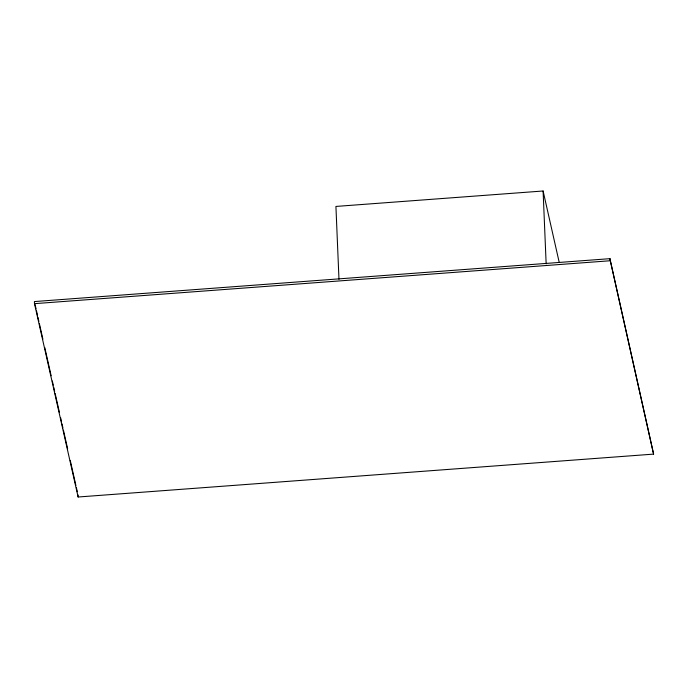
<?xml version="1.0" encoding="UTF-8"?>
<svg xmlns="http://www.w3.org/2000/svg" width="688" height="688" viewBox="0 0 688 688"><rect width="100%" height="100%" fill="white"/><g stroke="black" fill="none" stroke-linecap="round" stroke-linejoin="round"><path stroke-width="1.03" d="M559.138 262.059L543.099 190.997L335.925 206.434L338.978 279.328M609.878 258.671L34.4 301.568L34.486 303.657L78.122 497.003L653.6 454.114L609.878 258.671L653.6 454.114M34.486 303.657L609.964 260.769M35.105 304.698L36.051 308.878M36.524 310.967L37.47 315.147M37.935 317.245L38.881 321.425M39.354 323.515L42.888 339.184M44.78 347.552L51.144 375.768M52.331 380.989L53.268 385.177M53.741 387.267L54.687 391.446M55.16 393.536L59.4 412.344M60.587 417.573L61.524 421.753M61.997 423.842L62.943 428.022M63.416 430.112L67.656 448.92M70.253 460.418L75.912 485.504M76.385 487.594L77.331 491.774M543.099 190.997L546.152 263.882M78.036 494.904L78.122 497.003"/></g></svg>
